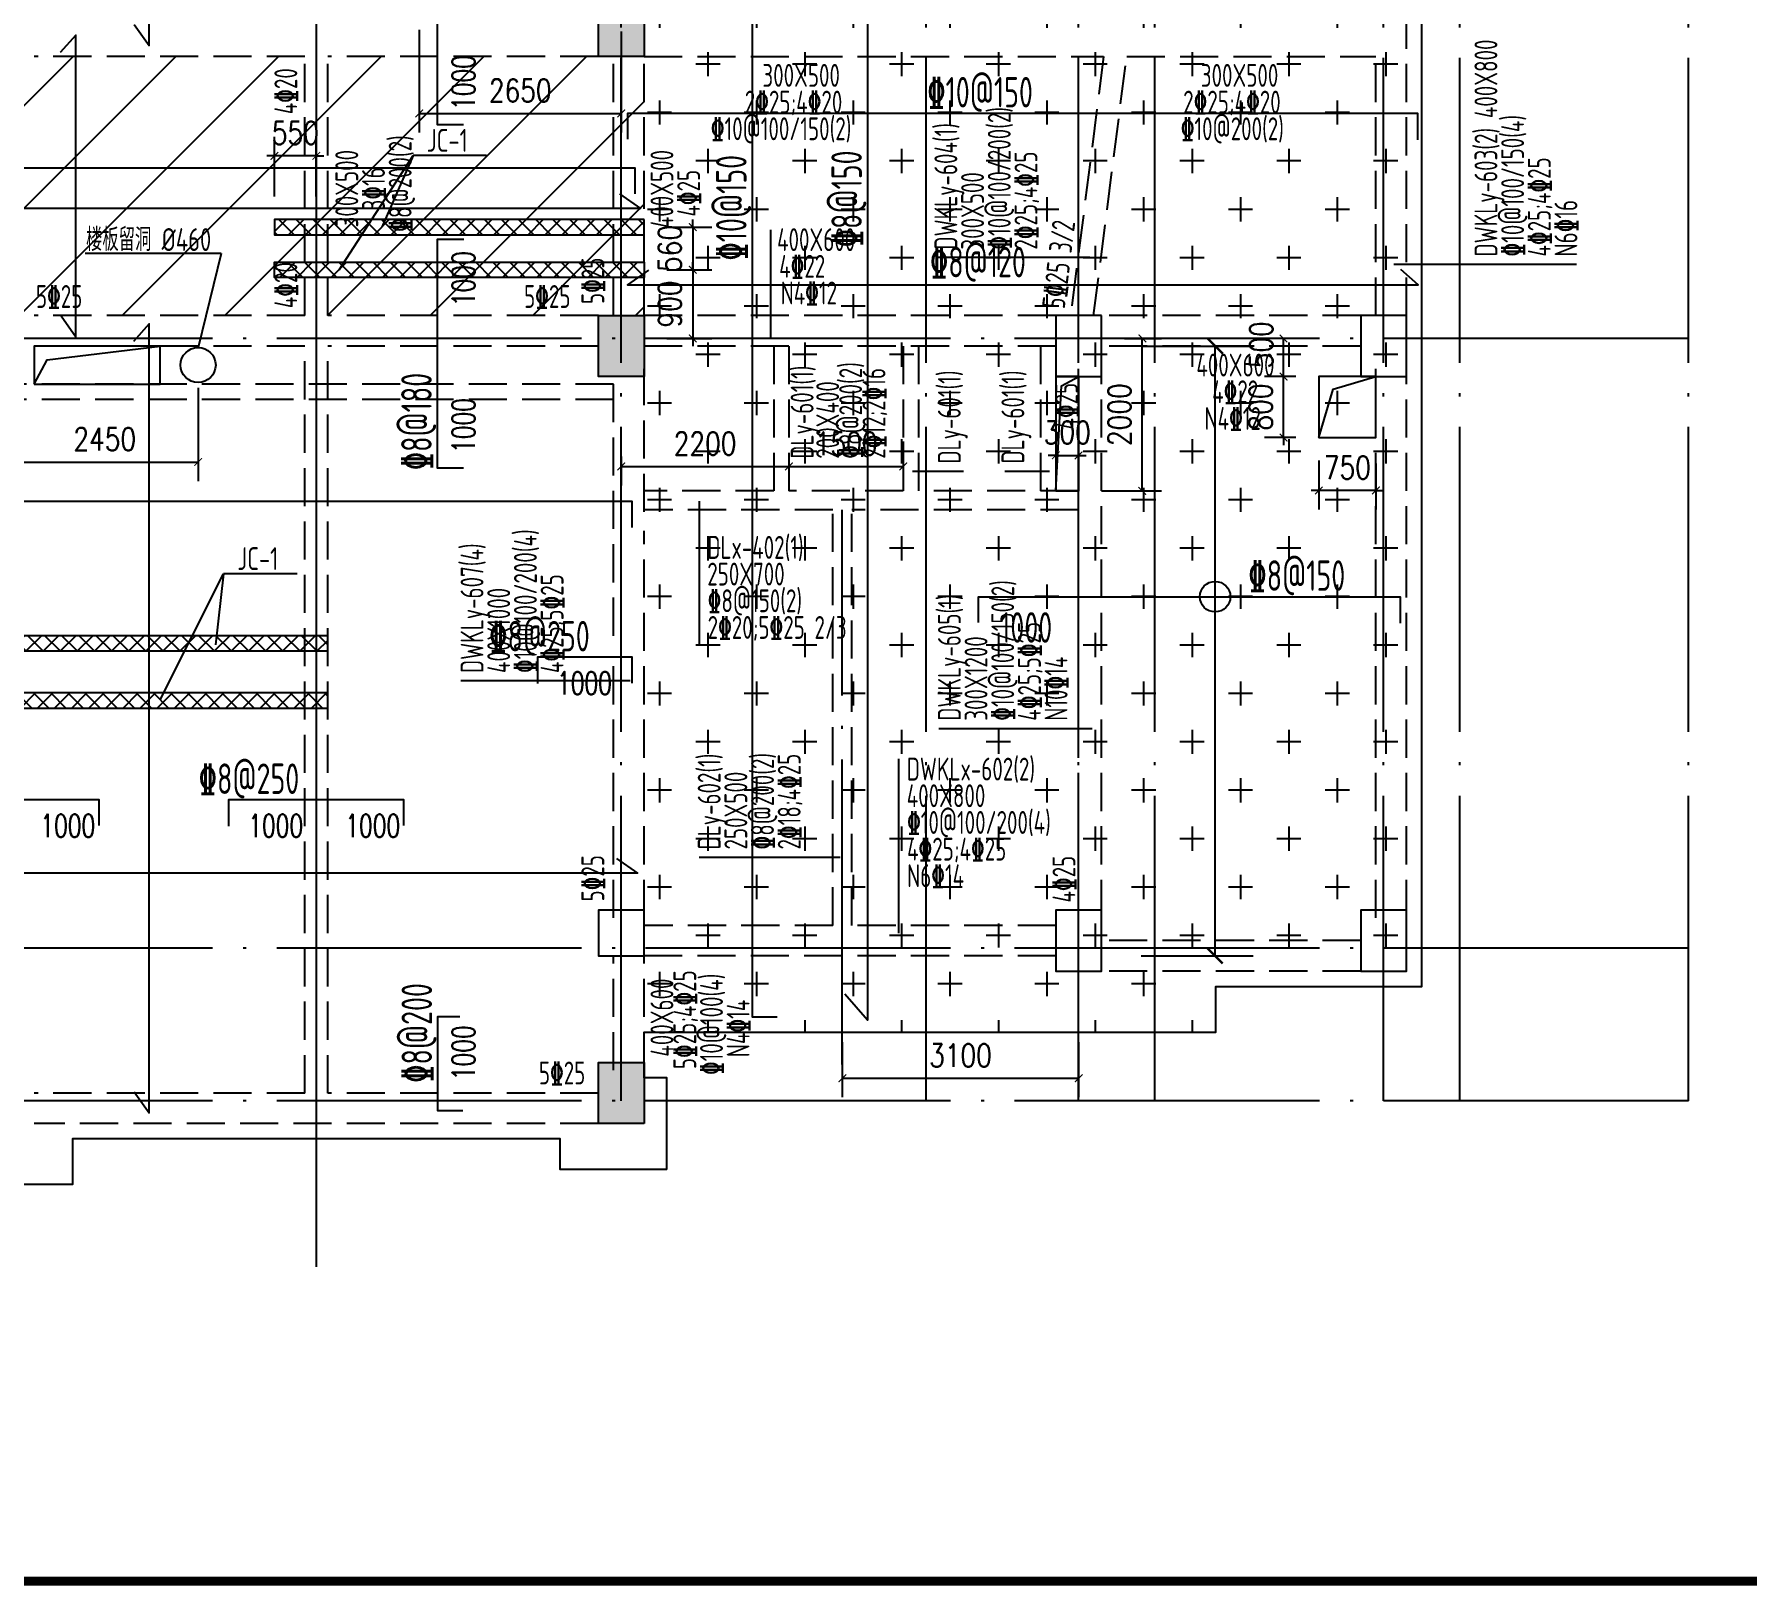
# Model space of a CAD drawing. Header units: millimetres. Extents: x 2998490 to 15040601, y 444546 to 7822218.
# Drawn here: x 14912272 to 14934736, y 7486704 to 7507055 of the extents above; entities that cross this region are included whole.
import ezdxf
from ezdxf.enums import TextEntityAlignment as Align

# ---------------------------------------------------------------- set-up
doc = ezdxf.new("R2010")
doc.units = ezdxf.units.MM
doc.header["$LTSCALE"] = 2000
doc.linetypes.add('DASH', pattern=[0.35, 0.25, -0.1])
doc.linetypes.add('DOTE', pattern=[2.42, 2, -0.2, 0.02, -0.2])
for name, color, linetype in [('3-AXIS', 3, 'Continuous'), ('3-ban', 84, 'Continuous'), ('3-ban-hatch', 9, 'Continuous'), ('3-ban-rein', 1, 'Continuous'), ('3-ban-TEXT', 7, 'Continuous'), ('3-ban设备基础', 3, 'Continuous'), ('3-column-DOWN', 232, 'Continuous'), ('3-COLUMN-UP', 2, 'Continuous'), ('3-dote', 43, 'DOTE'), ('3-HATCH', 8, 'Continuous'), ('3-liang-rein-X', 54, 'Continuous'), ('3-liang-rein-Y', 130, 'Continuous'), ('3-liang-R截面-X', 50, 'Continuous'), ('3-liang-R截面-Y', 70, 'Continuous'), ('3-liang-s-1', 44, 'Continuous'), ('3-liang-xu', 120, 'DASH'), ('图框', 7, 'Continuous')]:
    doc.layers.add(name, color=color, linetype=linetype)
doc.styles.add('DIM_FONT', font='SIMPLEX', dxfattribs={"width": 0.8, "bigfont": 'HZTXT'})
doc.styles.add('NT4', font='tssdeng.shx', dxfattribs={"width": 0.65, "bigfont": 'tssdchn.shx'})
doc.styles.add('TJ1', font='tj-romans1.shx', dxfattribs={"width": 0.8, "bigfont": 'tj-hztxt1.shx'})
doc.styles.add('TSSD_Rein', font='Tssdeng.shx', dxfattribs={"width": 0.7, "bigfont": 'hztxt.shx'})
doc.dimstyles.new('DIMN100', dxfattribs={"dimtxt": 300, "dimasz": 100, "dimexe": 250, "dimexo": 300, "dimgap": 150, "dimtad": 1, "dimdec": 0, "dimzin": 0, "dimdsep": 46, "dimtxsty": 'DIM_FONT', "dimblk": 'ARCHTICK', "dimcen": 0.09, "dimclrt": 7, "dimazin": 2, "dimtfac": 1, "dimtdec": 0, "dimtix": 1, "dimtmove": 2, "dimatfit": 3, "dimldrblk": 'ARCHTICK', "dimfxl": 0, "dimtolj": 1, "dimtzin": 0, "dimarcsym": 0})

# ---------------------------------------------------------------- blocks, each defined once
blk = doc.blocks.new('TJAD_TK_A0')
at = {"layer": '图框', "const_width": 1.2}
blk.add_lwpolyline([(2152, -431.7), (2152, 389.3), (998, 389.3), (998, -431.7)], close=True, dxfattribs=at)
blk = doc.blocks.new('_ArchTick')
at = {"color": 0, "linetype": 'ByBlock', "const_width": 0.15}
blk.add_lwpolyline([(-0.5, -0.5), (0.5, 0.5)], dxfattribs=at)
blk = doc.blocks.new('*D823')
at = {"layer": '3-ban设备基础', "color": 0, "lineweight": -2}
for p, q in [((14911972, 7502765), (14911972, 7501194)), ((14914422, 7502415), (14914422, 7501194)), ((14911972, 7501444), (14914422, 7501444))]:
    blk.add_line(p, q, dxfattribs=at)
at = {"layer": 'Defpoints', "color": 0}
for p in [(14911972, 7503065), (14914422, 7502715), (14914422, 7501444)]:
    blk.add_point(p, dxfattribs=at)
at = {"layer": '3-ban设备基础', "color": 0, "lineweight": -2, "xscale": 100, "yscale": 100, "zscale": 100, "rotation": 180}
blk.add_blockref('_ArchTick', (14911972, 7501444), dxfattribs=at)
at = {"layer": '3-ban设备基础', "color": 0, "lineweight": -2, "xscale": 100, "yscale": 100, "zscale": 100}
blk.add_blockref('_ArchTick', (14914422, 7501444), dxfattribs=at)
at = {"layer": '3-ban设备基础', "color": 7, "insert": (14913197, 7501744), "char_height": 300, "attachment_point": 5, "style": 'DIM_FONT'}
blk.add_mtext('\\A1;2450', dxfattribs=at)
blk = doc.blocks.new('*D824')
at = {"layer": '3-ban设备基础', "color": 0, "lineweight": -2}
for p, q in [((14917322, 7507115), (14917322, 7505767)), ((14919972, 7507093), (14919972, 7505767)), ((14917322, 7506017), (14919972, 7506017))]:
    blk.add_line(p, q, dxfattribs=at)
at = {"layer": 'Defpoints', "color": 0}
for p in [(14917322, 7507415), (14919972, 7507393), (14919972, 7506017)]:
    blk.add_point(p, dxfattribs=at)
at = {"layer": '3-ban设备基础', "color": 0, "lineweight": -2, "xscale": 100, "yscale": 100, "zscale": 100, "rotation": 180}
blk.add_blockref('_ArchTick', (14917322, 7506017), dxfattribs=at)
at = {"layer": '3-ban设备基础', "color": 0, "lineweight": -2, "xscale": 100, "yscale": 100, "zscale": 100}
blk.add_blockref('_ArchTick', (14919972, 7506017), dxfattribs=at)
at = {"layer": '3-ban设备基础', "color": 7, "insert": (14918647, 7506317), "char_height": 300, "attachment_point": 5, "style": 'DIM_FONT'}
blk.add_mtext('\\A1;2650', dxfattribs=at)
blk = doc.blocks.new('*D842')
at = {"layer": '3-ban', "color": 0, "lineweight": -2}
for p, q in [((14926793, 7502965), (14928262, 7502965)), ((14927762, 7494965), (14927762, 7502965)), ((14926793, 7494965), (14928262, 7494965))]:
    blk.add_line(p, q, dxfattribs=at)
at = {"layer": 'Defpoints', "color": 0}
for p in [(14926193, 7502965), (14927762, 7502965), (14926193, 7494965)]:
    blk.add_point(p, dxfattribs=at)
at = {"layer": '3-ban', "color": 0, "lineweight": -2, "xscale": 200, "yscale": 200, "zscale": 200}
for p, rotation in [((14927762, 7502965), 90), ((14927762, 7494965), 270)]:
    blk.add_blockref('_ArchTick', p, dxfattribs=dict(at, rotation=rotation))
blk = doc.blocks.new('*D930')
at = {"layer": '3-ban设备基础', "color": 0, "lineweight": -2}
for p, q in [((14915422, 7504925), (14915422, 7505710)), ((14915972, 7504925), (14915972, 7505710)), ((14915422, 7505460), (14915322, 7505460)), ((14915972, 7505460), (14915422, 7505460)), ((14915972, 7505460), (14916072, 7505460))]:
    blk.add_line(p, q, dxfattribs=at)
at = {"layer": 'Defpoints', "color": 0}
for p in [(14915422, 7505460), (14915422, 7504625), (14915972, 7504625)]:
    blk.add_point(p, dxfattribs=at)
at = {"layer": '3-ban设备基础', "color": 0, "lineweight": -2, "xscale": 100, "yscale": 100, "zscale": 100}
blk.add_blockref('_ArchTick', (14915422, 7505460), dxfattribs=at)
at = {"layer": '3-ban设备基础', "color": 0, "lineweight": -2, "xscale": 100, "yscale": 100, "zscale": 100, "rotation": 180}
blk.add_blockref('_ArchTick', (14915972, 7505460), dxfattribs=at)
at = {"layer": '3-ban设备基础', "color": 7, "insert": (14915697, 7505760), "char_height": 300, "attachment_point": 5, "style": 'DIM_FONT'}
blk.add_mtext('\\A1;550', dxfattribs=at)
blk = doc.blocks.new('*D931')
at = {"layer": '3-ban设备基础', "color": 0, "lineweight": -2}
for p, q in [((14920572, 7504525), (14921160, 7504525)), ((14920910, 7504525), (14920910, 7504625)), ((14920910, 7504525), (14920910, 7503965)), ((14920572, 7503965), (14921160, 7503965)), ((14920910, 7503965), (14920910, 7503865))]:
    blk.add_line(p, q, dxfattribs=at)
at = {"layer": 'Defpoints', "color": 0}
for p in [(14920272, 7504525), (14920272, 7503965), (14920910, 7503965)]:
    blk.add_point(p, dxfattribs=at)
at = {"layer": '3-ban设备基础', "color": 0, "lineweight": -2, "xscale": 100, "yscale": 100, "zscale": 100}
for p, rotation in [((14920910, 7504525), 270), ((14920910, 7503965), 90)]:
    blk.add_blockref('_ArchTick', p, dxfattribs=dict(at, rotation=rotation))
at = {"layer": '3-ban设备基础', "color": 7, "insert": (14920610, 7504245), "char_height": 300, "attachment_point": 5, "rotation": 90, "style": 'DIM_FONT'}
blk.add_mtext('\\A1;560', dxfattribs=at)
blk = doc.blocks.new('*D932')
at = {"layer": '3-ban设备基础', "color": 0, "lineweight": -2}
for p, q in [((14920572, 7503965), (14921160, 7503965)), ((14920910, 7503965), (14920910, 7504065)), ((14920910, 7503965), (14920910, 7503065)), ((14920572, 7503065), (14921160, 7503065)), ((14920910, 7503065), (14920910, 7502965))]:
    blk.add_line(p, q, dxfattribs=at)
at = {"layer": 'Defpoints', "color": 0}
for p in [(14920272, 7503965), (14920272, 7503065), (14920910, 7503065)]:
    blk.add_point(p, dxfattribs=at)
at = {"layer": '3-ban设备基础', "color": 0, "lineweight": -2, "xscale": 100, "yscale": 100, "zscale": 100}
for p, rotation in [((14920910, 7503965), 270), ((14920910, 7503065), 90)]:
    blk.add_blockref('_ArchTick', p, dxfattribs=dict(at, rotation=rotation))
at = {"layer": '3-ban设备基础', "color": 7, "insert": (14920610, 7503515), "char_height": 300, "attachment_point": 5, "rotation": 90, "style": 'DIM_FONT'}
blk.add_mtext('\\A1;900', dxfattribs=at)
blk = doc.blocks.new('*D1057')
at = {"layer": '3-ban', "color": 0, "lineweight": -2}
for p, q in [((14929122, 7501465), (14929122, 7500821)), ((14929872, 7501425), (14929872, 7500821)), ((14929122, 7501071), (14929022, 7501071)), ((14929872, 7501071), (14929122, 7501071)), ((14929872, 7501071), (14929972, 7501071))]:
    blk.add_line(p, q, dxfattribs=at)
at = {"layer": 'Defpoints', "color": 0}
for p in [(14929122, 7501765), (14929872, 7501725), (14929122, 7501071)]:
    blk.add_point(p, dxfattribs=at)
at = {"layer": '3-ban', "color": 0, "lineweight": -2, "xscale": 100, "yscale": 100, "zscale": 100}
blk.add_blockref('_ArchTick', (14929122, 7501071), dxfattribs=at)
at = {"layer": '3-ban', "color": 0, "lineweight": -2, "xscale": 100, "yscale": 100, "zscale": 100, "rotation": 180}
blk.add_blockref('_ArchTick', (14929872, 7501071), dxfattribs=at)
at = {"layer": '3-ban', "color": 7, "insert": (14929497, 7501371), "char_height": 300, "attachment_point": 5, "style": 'DIM_FONT'}
blk.add_mtext('\\A1;750', dxfattribs=at)
blk = doc.blocks.new('*D1058')
at = {"layer": '3-ban', "color": 0, "lineweight": -2}
for p, q in [((14928660, 7502565), (14928660, 7502665)), ((14928822, 7502565), (14928410, 7502565)), ((14928660, 7501765), (14928660, 7502565)), ((14928822, 7501765), (14928410, 7501765)), ((14928660, 7501765), (14928660, 7501665))]:
    blk.add_line(p, q, dxfattribs=at)
at = {"layer": 'Defpoints', "color": 0}
for p in [(14928660, 7502565), (14929122, 7502565), (14929122, 7501765)]:
    blk.add_point(p, dxfattribs=at)
at = {"layer": '3-ban', "color": 0, "lineweight": -2, "xscale": 100, "yscale": 100, "zscale": 100}
for p, rotation in [((14928660, 7502565), 270), ((14928660, 7501765), 90)]:
    blk.add_blockref('_ArchTick', p, dxfattribs=dict(at, rotation=rotation))
at = {"layer": '3-ban', "color": 7, "insert": (14928360, 7502165), "char_height": 300, "attachment_point": 5, "rotation": 90, "style": 'DIM_FONT'}
blk.add_mtext('\\A1;800', dxfattribs=at)
blk = doc.blocks.new('*D1059')
at = {"layer": '3-ban', "color": 0, "lineweight": -2}
for p, q in [((14928563, 7503065), (14928410, 7503065)), ((14928660, 7502565), (14928660, 7503065)), ((14928822, 7502565), (14928410, 7502565))]:
    blk.add_line(p, q, dxfattribs=at)
at = {"layer": 'Defpoints', "color": 0}
for p in [(14928660, 7503065), (14928863, 7503065), (14929122, 7502565)]:
    blk.add_point(p, dxfattribs=at)
at = {"layer": '3-ban', "color": 0, "lineweight": -2, "xscale": 100, "yscale": 100, "zscale": 100}
for p, rotation in [((14928660, 7503065), 90), ((14928660, 7502565), 270)]:
    blk.add_blockref('_ArchTick', p, dxfattribs=dict(at, rotation=rotation))
at = {"layer": '3-ban', "color": 7, "insert": (14928368, 7502981), "char_height": 300, "attachment_point": 5, "rotation": 90, "style": 'DIM_FONT'}
blk.add_mtext('\\A1;500', dxfattribs=at)
blk = doc.blocks.new('*D1901')
at = {"layer": '3-ban', "color": 0, "lineweight": -2}
for p, q in [((14922872, 7493834), (14922872, 7493111)), ((14925972, 7493834), (14925972, 7493111)), ((14922872, 7493361), (14925972, 7493361))]:
    blk.add_line(p, q, dxfattribs=at)
at = {"layer": 'Defpoints', "color": 0}
for p in [(14922872, 7494134), (14925972, 7494134), (14925972, 7493361)]:
    blk.add_point(p, dxfattribs=at)
at = {"layer": '3-ban', "color": 0, "lineweight": -2, "xscale": 100, "yscale": 100, "zscale": 100, "rotation": 180}
blk.add_blockref('_ArchTick', (14922872, 7493361), dxfattribs=at)
at = {"layer": '3-ban', "color": 0, "lineweight": -2, "xscale": 100, "yscale": 100, "zscale": 100}
blk.add_blockref('_ArchTick', (14925972, 7493361), dxfattribs=at)
at = {"layer": '3-ban', "color": 7, "insert": (14924422, 7493661), "char_height": 300, "attachment_point": 5, "style": 'DIM_FONT'}
blk.add_mtext('\\A1;3100', dxfattribs=at)
blk = doc.blocks.new('*D1902')
at = {"layer": '3-ban', "color": 0, "lineweight": -2}
for p, q in [((14919972, 7501515), (14919972, 7501136)), ((14922172, 7501515), (14922172, 7501136)), ((14919972, 7501386), (14922172, 7501386))]:
    blk.add_line(p, q, dxfattribs=at)
at = {"layer": 'Defpoints', "color": 0}
for p in [(14919972, 7501815), (14922172, 7501815), (14922172, 7501386)]:
    blk.add_point(p, dxfattribs=at)
at = {"layer": '3-ban', "color": 0, "lineweight": -2, "xscale": 100, "yscale": 100, "zscale": 100, "rotation": 180}
blk.add_blockref('_ArchTick', (14919972, 7501386), dxfattribs=at)
at = {"layer": '3-ban', "color": 0, "lineweight": -2, "xscale": 100, "yscale": 100, "zscale": 100}
blk.add_blockref('_ArchTick', (14922172, 7501386), dxfattribs=at)
at = {"layer": '3-ban', "color": 7, "insert": (14921072, 7501686), "char_height": 300, "attachment_point": 5, "style": 'DIM_FONT'}
blk.add_mtext('\\A1;2200', dxfattribs=at)
blk = doc.blocks.new('*D1903')
at = {"layer": '3-ban', "color": 0, "lineweight": -2}
for p, q in [((14923672, 7501715), (14923672, 7501136)), ((14922172, 7501515), (14922172, 7501136)), ((14922172, 7501386), (14923672, 7501386))]:
    blk.add_line(p, q, dxfattribs=at)
at = {"layer": 'Defpoints', "color": 0}
for p in [(14923672, 7502015), (14922172, 7501815), (14923672, 7501386)]:
    blk.add_point(p, dxfattribs=at)
at = {"layer": '3-ban', "color": 0, "lineweight": -2, "xscale": 100, "yscale": 100, "zscale": 100, "rotation": 180}
blk.add_blockref('_ArchTick', (14922172, 7501386), dxfattribs=at)
at = {"layer": '3-ban', "color": 0, "lineweight": -2, "xscale": 100, "yscale": 100, "zscale": 100}
blk.add_blockref('_ArchTick', (14923672, 7501386), dxfattribs=at)
at = {"layer": '3-ban', "color": 7, "insert": (14922922, 7501686), "char_height": 300, "attachment_point": 5, "style": 'DIM_FONT'}
blk.add_mtext('\\A1;1500', dxfattribs=at)
blk = doc.blocks.new('*D1904')
at = {"layer": '3-ban', "color": 0, "lineweight": -2}
for p, q in [((14925672, 7501531), (14925572, 7501531)), ((14925672, 7501531), (14925972, 7501531)), ((14925672, 7501515), (14925672, 7501281)), ((14925972, 7501531), (14926072, 7501531)), ((14925972, 7501515), (14925972, 7501281))]:
    blk.add_line(p, q, dxfattribs=at)
at = {"layer": 'Defpoints', "color": 0}
for p in [(14925672, 7501815), (14925972, 7501815), (14925972, 7501531)]:
    blk.add_point(p, dxfattribs=at)
at = {"layer": '3-ban', "color": 0, "lineweight": -2, "xscale": 100, "yscale": 100, "zscale": 100}
blk.add_blockref('_ArchTick', (14925672, 7501531), dxfattribs=at)
at = {"layer": '3-ban', "color": 0, "lineweight": -2, "xscale": 100, "yscale": 100, "zscale": 100, "rotation": 180}
blk.add_blockref('_ArchTick', (14925972, 7501531), dxfattribs=at)
at = {"layer": '3-ban', "color": 7, "insert": (14925822, 7501831), "char_height": 300, "attachment_point": 5, "style": 'DIM_FONT'}
blk.add_mtext('\\A1;300', dxfattribs=at)
blk = doc.blocks.new('*D1905')
at = {"layer": '3-ban', "color": 0, "lineweight": -2}
for p, q in [((14926572, 7503065), (14927057, 7503065)), ((14926807, 7501065), (14926807, 7503065)), ((14926272, 7501065), (14927057, 7501065))]:
    blk.add_line(p, q, dxfattribs=at)
at = {"layer": 'Defpoints', "color": 0}
for p in [(14926272, 7503065), (14926807, 7503065), (14925972, 7501065)]:
    blk.add_point(p, dxfattribs=at)
at = {"layer": '3-ban', "color": 0, "lineweight": -2, "xscale": 100, "yscale": 100, "zscale": 100}
for p, rotation in [((14926807, 7503065), 90), ((14926807, 7501065), 270)]:
    blk.add_blockref('_ArchTick', p, dxfattribs=dict(at, rotation=rotation))
at = {"layer": '3-ban', "color": 7, "insert": (14926507, 7502065), "char_height": 300, "attachment_point": 5, "rotation": 90, "style": 'DIM_FONT'}
blk.add_mtext('\\A1;2000', dxfattribs=at)

msp = doc.modelspace()

# ---------------------------------------------------------------- hatches: boundary and pattern name
at = {"layer": '3-ban-hatch'}
h = msp.add_hatch(dxfattribs=at)
h.set_pattern_fill('CROSS', color=8, scale=100, style=0)
h.set_pattern_definition([(180, (29072242.45, 15014267.4), (-635, -635), [317.5, -952.5]), (270, (29072083.7, 15014426.2), (635, -635), [317.5, -952.5])])
h.paths.add_polyline_path([(14930272.1, 7494765.4), (14930272.1, 7509765.4), (14926964.9, 7509765.4), (14923871.9, 7512953), (14923871.9, 7515365.4), (14920272.1, 7515365.4), (14920272.1, 7493965.4), (14927571.9, 7493965.4), (14927571.9, 7494765.4)])
h = msp.add_hatch(dxfattribs=at)
h.set_pattern_fill('ANSI31', color=8, scale=300, style=0)
h.paths.add_polyline_path([(14920272.1, 7506765.4), (14857422.1, 7506765.4), (14857422.1, 7503365.4), (14920272.1, 7503365.4)])
at = {"layer": '3-ban设备基础'}
h = msp.add_hatch(dxfattribs=at)
h.set_pattern_fill('ANSI37', color=256, scale=50, style=0)
h.paths.add_polyline_path([(14920272.1, 7504625.4), (14915422.1, 7504625.4), (14915422.1, 7504425.4), (14920272.1, 7504425.4)])
h = msp.add_hatch(dxfattribs=at)
h.set_pattern_fill('ANSI37', color=256, scale=50, style=0)
h.paths.add_polyline_path([(14920272.1, 7503865.4), (14915422.1, 7503865.4), (14915422.1, 7504065.4), (14920272.1, 7504065.4)])
h = msp.add_hatch(dxfattribs=at)
h.set_pattern_fill('ANSI37', color=256, scale=50, style=0)
h.paths.add_polyline_path([(14916122.2, 7499165.4), (14910712.1, 7499165.4), (14910712.1, 7498965.4), (14916122.2, 7498965.4)])
h = msp.add_hatch(dxfattribs=at)
h.set_pattern_fill('ANSI37', color=256, scale=50, style=0)
h.paths.add_polyline_path([(14916122.2, 7498415.4), (14910712.1, 7498415.4), (14910712.1, 7498215.4), (14916122.2, 7498215.4)])
at = {"layer": '3-HATCH'}
for points in [[(14920272.1, 7506765.4), (14919672.1, 7506765.4), (14919672.1, 7507565.4), (14920272.1, 7507565.4)], [(14920272.1, 7502565.4), (14919672.1, 7502565.4), (14919672.1, 7503365.4), (14920272.1, 7503365.4)], [(14920272.1, 7492765.4), (14919672.1, 7492765.4), (14919672.1, 7493565.4), (14920272.1, 7493565.4)]]:
    msp.add_hatch(color=256, dxfattribs=at).paths.add_polyline_path(points)

# ---------------------------------------------------------------- linework, layer by layer
at = {"layer": '3-AXIS', "color": 15, "linetype": 'DOTE'}
for p, q in [((14919972.1, 7493065.4), (14919972.1, 7521720.3)), ((14923972.1, 7493065.4), (14923972.1, 7521720.3)), ((14925972.1, 7493065.4), (14925972.1, 7521720.3)), ((14926971.7, 7493065.4), (14926971.7, 7521720.4)), ((14929972.1, 7493065.4), (14929972.1, 7521720.3)), ((14930972.6, 7493065.4), (14930972.6, 7521720.4)), ((14933972.1, 7493065.4), (14933972.1, 7521720.3)), ((14933972.1, 7503065.4), (14854748.9, 7503065.4)), ((14933972.1, 7495065.4), (14854748.9, 7495065.4)), ((14933972.1, 7493065.4), (14854748.9, 7493065.4))]:
    msp.add_line(p, q, dxfattribs=at)
at = {"layer": '3-ban'}
msp.add_circle((14927761.6, 7499677.4), 200, dxfattribs=at)
at = {"layer": '3-ban-rein'}
for points in [[(14913584.4, 7507181.5), (14913777.9, 7506907.9), (14913777.9, 7517255.7), (14913574.8, 7517026.4)], [(14921980, 7515433.2), (14921687.9, 7515433.2), (14921687.9, 7494167.5), (14922017.2, 7494167.5)], [(14922982.8, 7515160.4), (14923200.8, 7515486), (14923200.8, 7494123.6), (14922903.3, 7494465.7)], [(14917900.7, 7505865.4), (14917562.8, 7505865.4), (14917562.8, 7508663), (14917908.8, 7508663)], [(14912623.9, 7503361.2), (14912817.3, 7503087.6), (14912817.3, 7507044.8), (14912614.2, 7506815.5)], [(14920058.1, 7505680.2), (14920058.1, 7506018.1), (14930418.4, 7506018.1), (14930418.4, 7505672.1)], [(14920155.5, 7504961.3), (14920155.5, 7505299.3), (14857539, 7505299.3), (14857539, 7504953.3)], [(14919949.7, 7504963), (14920223.4, 7504769.5), (14857522.8, 7504769.5), (14857752.1, 7504972.6)], [(14917900.7, 7501365.4), (14917562.8, 7501365.4), (14917562.8, 7504365.4), (14917908.8, 7504365.4)], [(14920327.8, 7503960.2), (14920054.1, 7503766.8), (14930427.6, 7503766.8), (14930198.3, 7503969.8)], [(14913584.4, 7493181.5), (14913777.9, 7492907.9), (14913777.9, 7503255.7), (14913574.8, 7503026.4)], [(14920116, 7500587), (14920116, 7500924.9), (14857524.9, 7500924.9), (14857524.9, 7500578.9)], [(14924657.5, 7499339.5), (14924657.5, 7499677.4), (14930188.1, 7499677.4), (14930188.1, 7499331.4)], [(14920116, 7498544.8), (14920116, 7498882.7), (14918872.2, 7498882.7), (14918872.2, 7498536.7)], [(14913122.2, 7496674.7), (14913122.2, 7497012.7), (14910822.2, 7497012.7), (14910822.2, 7496666.6)], [(14917122.2, 7496674.7), (14917122.2, 7497012.7), (14914822.2, 7497012.7), (14914822.2, 7496666.6)], [(14919910.2, 7496244.3), (14920183.9, 7496050.8), (14857522.8, 7496050.8), (14857752.1, 7496253.9)], [(14917854.8, 7494165.4), (14917562.7, 7494165.4), (14917562.7, 7492939.4), (14917892, 7492939.4)]]:
    msp.add_lwpolyline(points, dxfattribs=at)
at = {"layer": '3-ban设备基础'}
for p, q in [((14916270.2, 7503965.4), (14917241.5, 7505463.7)), ((14917241.5, 7505463.7), (14916832.7, 7504525.4)), ((14918204, 7505463.7), (14917241.5, 7505463.7)), ((14914723.1, 7504177), (14912939.8, 7504177)), ((14914723.1, 7504177), (14914422.1, 7502945.4)), ((14913924.2, 7498325.5), (14914756.4, 7499977.8)), ((14914756.4, 7499977.8), (14914647.8, 7499046.6)), ((14915718.9, 7499977.8), (14914756.4, 7499977.8))]:
    msp.add_line(p, q, dxfattribs=at)
at = {"layer": '3-ban设备基础', "ltscale": 0.5}
for points in [[(14920272.1, 7504625.4), (14915422.1, 7504625.4), (14915422.1, 7504425.4), (14920272.1, 7504425.4)], [(14920272.1, 7503865.4), (14915422.1, 7503865.4), (14915422.1, 7504065.4), (14920272.1, 7504065.4)], [(14916122.2, 7499165.4), (14910712.1, 7499165.4), (14910712.1, 7498965.4), (14916122.2, 7498965.4)], [(14916122.2, 7498415.4), (14910712.1, 7498415.4), (14910712.1, 7498215.4), (14916122.2, 7498215.4)]]:
    msp.add_lwpolyline(points, close=True, dxfattribs=at)
at = {"layer": '3-ban设备基础'}
msp.add_circle((14914422.1, 7502715.4), 230, dxfattribs=at)
at = {"layer": '3-column-DOWN'}
for points in [[(14926272.1, 7503365.4), (14925672.1, 7503365.4), (14925672.1, 7502565.4), (14926272.1, 7502565.4)], [(14930272.1, 7503365.4), (14929672.1, 7503365.4), (14929672.1, 7502565.4), (14930272.1, 7502565.4)], [(14920272.1, 7495565.4), (14919672.1, 7495565.4), (14919672.1, 7494965.4), (14920272.1, 7494965.4)], [(14926272.1, 7495565.4), (14925672.1, 7495565.4), (14925672.1, 7494765.4), (14926272.1, 7494765.4)], [(14930272.1, 7495565.4), (14929672.1, 7495565.4), (14929672.1, 7494765.4), (14930272.1, 7494765.4)]]:
    msp.add_lwpolyline(points, close=True, dxfattribs=at)
at = {"layer": '3-COLUMN-UP'}
for points in [[(14920272.1, 7506765.4), (14919672.1, 7506765.4), (14919672.1, 7507565.4), (14920272.1, 7507565.4)], [(14920272.1, 7502565.4), (14919672.1, 7502565.4), (14919672.1, 7503365.4), (14920272.1, 7503365.4)], [(14920272.1, 7492765.4), (14919672.1, 7492765.4), (14919672.1, 7493565.4), (14920272.1, 7493565.4)]]:
    msp.add_lwpolyline(points, close=True, dxfattribs=at)
at = {"layer": '3-dote'}
for p, q in [((14915972.1, 7520707.8), (14915972.1, 7492020.8)), ((14915972.1, 7519070.6), (14915972.1, 7490889)), ((14922872.1, 7493542.2), (14922872.1, 7500815.4))]:
    msp.add_line(p, q, dxfattribs=at)
at = {"layer": '3-liang-R截面-X'}
for p, q in [((14921934.3, 7503065.4), (14921934.3, 7504489.5)), ((14920992.6, 7500930), (14920992.6, 7499053.3)), ((14923608.6, 7497552), (14923608.6, 7495265.4))]:
    msp.add_line(p, q, dxfattribs=at)
at = {"layer": '3-liang-R截面-Y'}
for p, q in [((14926116.7, 7504125.5), (14924099.7, 7504125.5)), ((14932502.1, 7504035), (14930107.8, 7504035)), ((14923409, 7501382.9), (14922075.9, 7501382.9)), ((14924462, 7501319.2), (14923790.8, 7501319.2)), ((14925589.4, 7501319.2), (14925002.4, 7501319.2)), ((14920090.5, 7498571.5), (14917867.7, 7498571.5)), ((14926150.3, 7497946.1), (14924137.9, 7497946.1)), ((14922843.3, 7496257.1), (14920995.9, 7496257.1))]:
    msp.add_line(p, q, dxfattribs=at)
at = {"layer": '3-liang-s-1'}
for points in [[(14920272.1, 7493365.4), (14920272.1, 7493965.4), (14927771.9, 7493965.4), (14927771.9, 7494565.4), (14930472.1, 7494565.4), (14930472.1, 7509365.4)], [(14912272.1, 7502465.4), (14912441.9, 7502783.3), (14913922.1, 7502965.4)], [(14925672.2, 7501065.4), (14925745.8, 7502442), (14925972.2, 7502565.4)], [(14929122.2, 7501765.4), (14929310.8, 7502401.2), (14929872.2, 7502565.4)], [(14920572.1, 7492165.4), (14920572.1, 7493365.4), (14920272.1, 7493365.4)], [(14920572.1, 7492165.4), (14919171.5, 7492165.4), (14919171.5, 7492565.4), (14912772.1, 7492565.4), (14912772.1, 7491965.4), (14911172.1, 7491965.4), (14911172.1, 7492565.4), (14904772.1, 7492565.4), (14904772.1, 7491965.4), (14903172.1, 7491965.4), (14903172.1, 7492565.4), (14896772.1, 7492565.4), (14896772.1, 7491965.4), (14895172.1, 7491965.4), (14895172.1, 7492565.4), (14888772.1, 7492565.4), (14888772.1, 7491965.4), (14887172.1, 7491965.4), (14887172.1, 7492565.4), (14880772.1, 7492565.4)]]:
    msp.add_lwpolyline(points, dxfattribs=at)
for points in [[(14912272.1, 7502465.4), (14913922.1, 7502465.4), (14913922.1, 7502965.4), (14912272.1, 7502965.4)], [(14925672.2, 7501065.4), (14925972.2, 7501065.4), (14925972.2, 7502565.4), (14925672.2, 7502565.4)], [(14929872.2, 7502565.4), (14929122.2, 7502565.4), (14929122.2, 7501765.4), (14929872.2, 7501765.4)]]:
    msp.add_lwpolyline(points, close=True, dxfattribs=at)
at = {"layer": '3-liang-xu'}
for p, q in [((14930272.2, 7503365.4), (14930272.2, 7509765.4)), ((14915822.2, 7506765.4), (14912272.2, 7506765.4)), ((14915822.2, 7503365.4), (14915822.2, 7506765.4)), ((14916122.2, 7503365.4), (14916122.2, 7506765.4)), ((14919672.2, 7506765.4), (14916122.2, 7506765.4)), ((14919872.2, 7503365.4), (14919872.2, 7506765.4)), ((14920272.2, 7503365.4), (14920272.2, 7506765.4)), ((14920272.2, 7506765.4), (14926299.8, 7506765.4)), ((14926299.8, 7506765.4), (14925865.7, 7503365.4)), ((14926168.1, 7503365.4), (14926602.3, 7506765.4)), ((14926602.3, 7506765.4), (14929872.2, 7506765.4)), ((14929872.2, 7503365.4), (14929872.2, 7506765.4)), ((14915822.2, 7503365.4), (14912272.2, 7503365.4)), ((14919672.2, 7503365.4), (14916122.2, 7503365.4)), ((14925672.2, 7503365.4), (14920272.2, 7503365.4)), ((14929672.2, 7503365.4), (14926272.2, 7503365.4)), ((14915822.2, 7502965.4), (14912272.2, 7502965.4)), ((14915822.2, 7493165.4), (14915822.2, 7502965.4)), ((14919672.2, 7502965.4), (14916122.2, 7502965.4)), ((14916122.2, 7493165.4), (14916122.2, 7502965.4)), ((14922172.2, 7502965.4), (14920272.2, 7502965.4)), ((14921972.2, 7502965.4), (14921972.2, 7501065.4)), ((14922172.2, 7502965.4), (14922172.2, 7501065.4)), ((14923572.2, 7502965.4), (14922372.2, 7502965.4)), ((14923672.2, 7502965.4), (14923672.2, 7501065.4)), ((14925672.2, 7502965.4), (14923772.2, 7502965.4)), ((14923872.2, 7502965.4), (14923872.2, 7501065.4)), ((14925472.2, 7502965.4), (14925472.2, 7501065.4)), ((14925672.2, 7502965.4), (14925672.2, 7501065.4)), ((14929672.2, 7502965.4), (14926272.2, 7502965.4)), ((14919872.2, 7499165.4), (14919872.2, 7502665.4)), ((14920272.2, 7500790.4), (14920272.2, 7502665.4)), ((14925972.1, 7500790.4), (14925972.1, 7502665.4)), ((14926272.1, 7495465.4), (14926272.1, 7502665.4)), ((14929872.2, 7495465.4), (14929872.2, 7502665.4)), ((14930272.2, 7495465.4), (14930272.2, 7502665.4)), ((14919872.2, 7502465.4), (14857722.2, 7502465.4)), ((14919872.2, 7502265.4), (14857722.2, 7502265.4)), ((14921972.2, 7501065.4), (14920272.2, 7501065.4)), ((14923672.2, 7501065.4), (14922172.2, 7501065.4)), ((14925972.2, 7501065.4), (14923872.2, 7501065.4)), ((14922747.2, 7500815.4), (14920272.2, 7500815.4)), ((14922747.2, 7495365.4), (14922747.2, 7500815.4)), ((14925972.2, 7500815.4), (14922997.2, 7500815.4)), ((14922997.2, 7495365.4), (14922997.2, 7500815.4)), ((14920272.1, 7495465.4), (14920272.2, 7500540.4)), ((14925972.1, 7495465.4), (14925972.1, 7500540.4)), ((14919872.1, 7495465.4), (14919872.2, 7498915.4)), ((14922747.1, 7495365.4), (14920272.1, 7495365.4)), ((14925672.1, 7495365.4), (14922997.1, 7495365.4)), ((14929672.2, 7495165.4), (14926272.2, 7495165.4)), ((14919872.2, 7493465.4), (14919872.1, 7494965.4)), ((14920272.2, 7493465.4), (14920272.1, 7494965.4)), ((14925672.1, 7494965.4), (14920272.1, 7494965.4)), ((14929672.2, 7494765.4), (14926272.2, 7494765.4)), ((14915822.2, 7493165.4), (14912272.2, 7493165.4)), ((14919672.2, 7493165.4), (14916122.2, 7493165.4)), ((14919672.2, 7492765.4), (14912272.2, 7492765.4))]:
    msp.add_line(p, q, dxfattribs=at)

# ---------------------------------------------------------------- block references
at = {"layer": '图框', "xscale": 100, "yscale": 100, "zscale": 100}
msp.add_blockref('TJAD_TK_A0', (14744694.6, 7529933.9), dxfattribs=at)

# ---------------------------------------------------------------- texts
at = {"layer": '3-ban', "style": 'TSSD_Rein', "width": 0.7}
for s, rotation, p in [('%%13210@150', 359.99419, (14923986.9, 7506095.2, -5065)), ('%%13210@150', 90.00581, (14921615.7, 7504087, -5065)), ('%%1328@150', 90.00581, (14923128.6, 7504260.5, -5065)), ('%%1328@120', 359.99419, (14924021.6, 7503866.7, -5065)), ('%%1328@180', 89.99419, (14917485.7, 7501336.9, -5065)), ('%%1328@150', 359.99419, (14928199, 7499754.5, -5065)), ('1000', 359.99419, (14924942.5, 7499073.8, -5065)), ('%%1328@250', 0.00581, (14918240.2, 7498959.7, -5065)), ('%%1328@250', 0.00581, (14914429.7, 7497089.6, -5065)), ('%%1328@200', 90.00581, (14917490.5, 7493301.4, -5065))]:
    msp.add_text(s, height=400, rotation=rotation, dxfattribs=at).set_placement(p)
at = {"layer": '3-ban-TEXT', "style": 'TJ1', "width": 0.7}
for p in [(14918052.7, 7506062.4), (14918052.7, 7503488.9), (14918052.7, 7501562.4), (14918052.6, 7493335.3)]:
    msp.add_text('1000', height=300, rotation=90, dxfattribs=at).set_placement(p)
for p in [(14919128.9, 7498392.8), (14912351.8, 7496522.8), (14915078.9, 7496522.8), (14916351.8, 7496522.8)]:
    msp.add_text('1000', height=300, dxfattribs=at).set_placement(p)
at = {"layer": '3-ban设备基础', "style": 'NT4', "width": 0.75}
for s, p in [('JC-1', (14917689.7, 7505663.7)), ('楼板留洞 %%C460', (14913772.6, 7504377)), ('JC-1', (14915204.6, 7500177.7))]:
    msp.add_text(s, height=300, dxfattribs=at).set_placement(p, align=Align.MIDDLE)
at = {"layer": '3-liang-rein-X', "style": 'TSSD_Rein', "width": 0.7}
for s, p in [('2%%13225;4%%13220', (14921592.8, 7506015.4)), ('2%%13225;4%%13220', (14927343.4, 7506015.4)), ('%%13210@100/150(2)', (14921147.3, 7505665.4)), ('%%13210@200(2)', (14927311.2, 7505665.4)), ('4%%13222', (14922043.7, 7503860.7)), ('5%%13225', (14912294.2, 7503465.4)), ('5%%13225', (14918698, 7503465.4)), ('N4%%13212', (14922062.8, 7503510.7)), ('4%%13222', (14927723, 7502215.4)), ('N4%%13212', (14927622.5, 7501865.4)), ('%%1328@150(2)', (14921105.5, 7499474.1)), ('2%%13220;5%%13225 2/3', (14921105.5, 7499124.1)), ('%%13210@100/200(4)', (14923721.4, 7496566.2)), ('4%%13225;4%%13225', (14923721.4, 7496216.2)), ('N6%%13214', (14923721.4, 7495866.2)), ('5%%13225', (14918891.7, 7493279.8))]:
    msp.add_text(s, height=300, dxfattribs=at).set_placement(p)
at = {"layer": '3-liang-rein-Y', "style": 'TSSD_Rein', "width": 0.7}
for s, rotation, p in [('4%%13220', 90, (14915722.1, 7506005.6)), ('%%13210@100/200(2)', 90, (14925080.5, 7504229.7)), ('%%13210@100/150(4)', 90, (14931814.6, 7504139.2)), ('%%1328@200(2)', 90, (14917222.1, 7504463.6)), ('2%%13225;4%%13225', 90, (14925430.5, 7504229.7)), ('4%%13225;4%%13225', 90, (14932164.6, 7504139.2)), ('3%%13216', 90, (14916872.1, 7504744.1)), ('4%%13225', 90, (14921005.8, 7504663.4)), ('N6%%13216', 90, (14932514.6, 7504139.2)), ('5%%13225 3/2', 83, (14925787.8, 7503444.4)), ('4%%13220', 90, (14915722.1, 7503461.2)), ('5%%13225', 90, (14919749.5, 7503516.3)), ('%%1328@200(2)', 90, (14923130.5, 7501487.1)), ('2%%13212;2%%13216', 90, (14923437.7, 7501487.1)), ('4%%13225', 90, (14925962.1, 7501869.9)), ('%%13210@100/200(4)', 90, (14918864.9, 7498675.7)), ('4%%13225;5%%13225', 90, (14919214.9, 7498675.7)), ('%%13210@100/150(2)', 90, (14925126.2, 7498050.3)), ('4%%13225;5%%13225', 90, (14925476.2, 7498050.3)), ('N10%%13214', 90, (14925826.2, 7498050.3)), ('%%1328@200(2)', 90, (14921975.4, 7496361.3)), ('2%%13218;4%%13225', 90, (14922325.4, 7496361.3)), ('5%%13225', 90, (14919749.5, 7495679.1)), ('4%%13225', 90, (14925929, 7495665.4)), ('5%%13225;4%%13225', 90, (14920955.8, 7493480)), ('%%13210@100(4)', 90, (14921305.8, 7493402.9)), ('N4%%13214', 90, (14921655.8, 7493637.3))]:
    msp.add_text(s, height=300, rotation=rotation, dxfattribs=at).set_placement(p)
at = {"layer": '3-liang-R截面-X', "style": 'TSSD_Rein', "width": 0.7}
for s, p in [('300X500', (14921824.1, 7506365.4)), ('300X500', (14927574.7, 7506365.4)), ('400X600', (14922015.9, 7504210.7)), ('400X600', (14927516, 7502565.4)), ('DLx-402(1)', (14921100.7, 7500174)), ('250X700', (14921100.7, 7499824)), ('DWKLx-602(2)', (14923716.6, 7497266.2)), ('400X800', (14923716.6, 7496916.2))]:
    msp.add_text(s, height=300, dxfattribs=at).set_placement(p)
at = {"layer": '3-liang-R截面-Y', "style": 'TSSD_Rein', "width": 0.7}
for s, p in [('DWKLy-603(2) 400X800', (14931464.6, 7504139.2)), ('DWKLy-604(1)', (14924380.5, 7504229.7)), ('300X500', (14916522.1, 7504521.4)), ('400X500', (14920655.8, 7504511.4)), ('300X500', (14924730.5, 7504229.7)), ('DLy-601(1)', (14922494.6, 7501487.1)), ('DLy-601(1)', (14924425.2, 7501423.4)), ('DLy-601(1)', (14925259.2, 7501423.4)), ('200X400', (14922830.4, 7501487.1)), ('DWKLy-607(4)', (14918164.9, 7498675.7)), ('400X1000', (14918514.9, 7498675.7)), ('DWKLy-605(1)', (14924426.2, 7498050.3)), ('300X1200', (14924776.2, 7498050.3)), ('DLy-602(1)', (14921275.4, 7496361.3)), ('250X500', (14921625.4, 7496361.3)), ('400X600', (14920655.8, 7493643.5))]:
    msp.add_text(s, height=300, rotation=90, dxfattribs=at).set_placement(p)

# ---------------------------------------------------------------- dimensions: what is measured, and where the dimension line sits
at = {"layer": '3-ban'}
dim = msp.add_linear_dim(base=(14928659.9, 7503065.4), p1=(14929122.2, 7502565.4), p2=(14928862.7, 7503065.4), angle=90, dimstyle='DIMN100', dxfattribs=at)
dim.commit()
dim.dimension.update_dxf_attribs({"geometry": '*D1059', "text_midpoint": (14928367.8, 7502980.6), "dimtype": 160})
for base, p1, p2, picture, middle in [((14926806.8, 7503065.4), (14925972.1, 7501065.4), (14926272.1, 7503065.4), '*D1905', (14926506.8, 7502065.4)), ((14928659.9, 7502565.4), (14929122.2, 7501765.4), (14929122.2, 7502565.4), '*D1058', (14928359.9, 7502165.4))]:
    dim = msp.add_linear_dim(base=base, p1=p1, p2=p2, angle=90, dimstyle='DIMN100', dxfattribs=at)
    dim.commit()
    dim.dimension.update_dxf_attribs({"geometry": picture, "text_midpoint": middle})
dim = msp.add_linear_dim(base=(14927761.6, 7502965.4), p1=(14926193, 7494965.4), p2=(14926193, 7502965.4), angle=90, text=' ', dimstyle='DIMN100', override={"dimscale": 2}, dxfattribs=at)
dim.commit()
dim.dimension.update_dxf_attribs({"geometry": '*D842', "text_midpoint": (14927761.6, 7498965.4)})
for base, p1, p2, picture, middle in [((14923672.1, 7501386.1), (14922172.1, 7501815.4), (14923672.1, 7502015.4), '*D1903', (14922922.1, 7501686.1)), ((14925972.1, 7501530.6), (14925672.1, 7501815.4), (14925972.1, 7501815.4), '*D1904', (14925822.1, 7501830.6)), ((14922172.1, 7501386.1), (14919972.1, 7501815.4), (14922172.1, 7501815.4), '*D1902', (14921072.1, 7501686.1)), ((14929122.2, 7501070.5), (14929872.2, 7501725.4), (14929122.2, 7501765.4), '*D1057', (14929497.2, 7501370.5)), ((14925972.1, 7493361.4), (14922872.1, 7494133.7), (14925972.1, 7494133.7), '*D1901', (14924422.1, 7493661.4))]:
    dim = msp.add_linear_dim(base=base, p1=p1, p2=p2, dimstyle='DIMN100', dxfattribs=at)
    dim.commit()
    dim.dimension.update_dxf_attribs({"geometry": picture, "text_midpoint": middle})
at = {"layer": '3-ban设备基础'}
for base, p1, p2, picture, middle in [((14919972.1, 7506016.8), (14917322.1, 7507415.4), (14919972.1, 7507392.9), '*D824', (14918647.1, 7506316.8)), ((14915422.1, 7505459.6), (14915972.1, 7504625.4), (14915422.1, 7504625.4), '*D930', (14915697.1, 7505759.6)), ((14914422.1, 7501443.8), (14911972.1, 7503065.4), (14914422.1, 7502715.4), '*D823', (14913197.1, 7501743.8))]:
    dim = msp.add_linear_dim(base=base, p1=p1, p2=p2, dimstyle='DIMN100', dxfattribs=at)
    dim.commit()
    dim.dimension.update_dxf_attribs({"geometry": picture, "text_midpoint": middle})
for base, p1, p2, picture, middle in [((14920910, 7503965.4), (14920272.1, 7504525.4), (14920272.1, 7503965.4), '*D931', (14920610, 7504245.4)), ((14920910, 7503065.4), (14920272.1, 7503965.4), (14920272.1, 7503065.4), '*D932', (14920610, 7503515.4))]:
    dim = msp.add_linear_dim(base=base, p1=p1, p2=p2, angle=90, dimstyle='DIMN100', dxfattribs=at)
    dim.commit()
    dim.dimension.update_dxf_attribs({"geometry": picture, "text_midpoint": middle})

doc.saveas('drawing.dxf')
